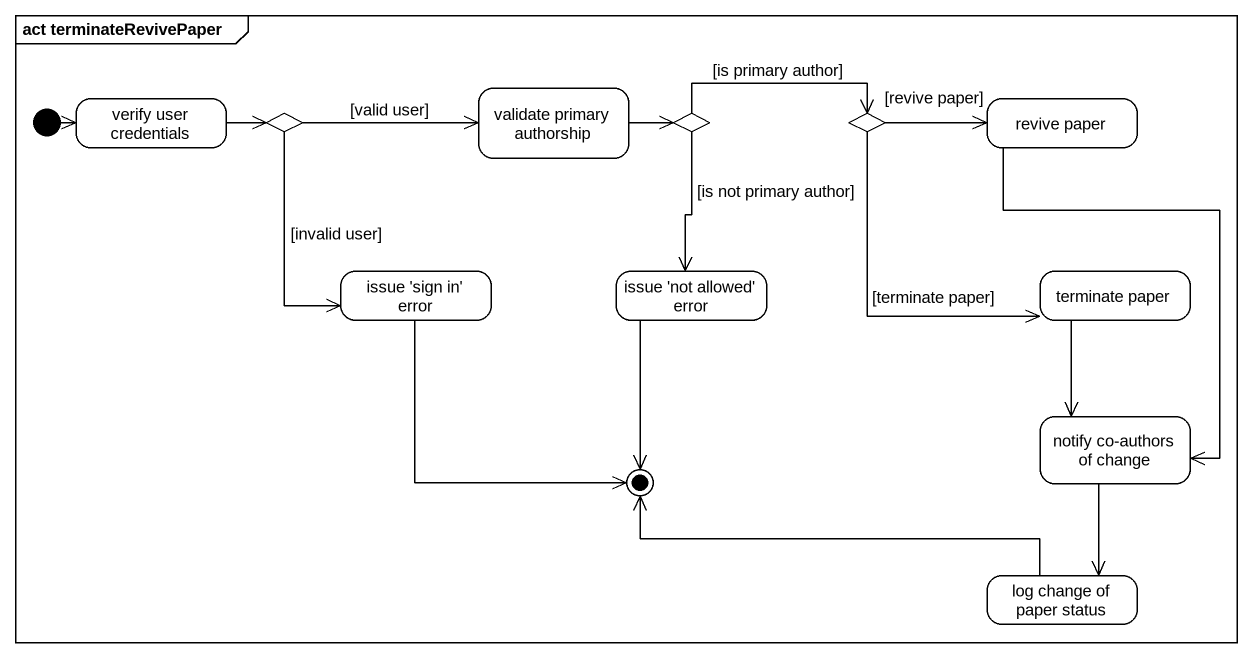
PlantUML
@startuml
mainframe act terminateRevivePaper
hide empty description
state "verify user credentials" as verify_user_credentials
state "validate primary authorship" as validate_primary_authorship
state "revive paper" as revive_paper
state choice1 <<choice>>
state choice2 <<choice>>
state choice3 <<choice>>
state "issue 'sign in' error" as issue_sign_in_error
state "issue 'not allowed' error" as issue_not_allowed_error
state "terminate paper" as terminate_paper
state "notify co-authors of change" as notify_co_authors_of_change
state "log change of paper status" as log_change_of_paper_status
[*] -right-> verify_user_credentials
verify_user_credentials -right-> choice1
validate_primary_authorship -right-> choice2
revive_paper --> notify_co_authors_of_change
choice1 -right-> validate_primary_authorship : [valid user]
choice1 --> issue_sign_in_error : [invalid user]
choice2 -right-> choice3 : [is primary author]
choice2 --> issue_not_allowed_error : [is not primary author]
choice3 -right-> revive_paper : [revive paper]
choice3 --> terminate_paper : [terminate paper]
terminate_paper --> notify_co_authors_of_change
notify_co_authors_of_change --> log_change_of_paper_status
issue_sign_in_error --> [*]
issue_not_allowed_error --> [*]
log_change_of_paper_status -left-> [*]
@enduml
